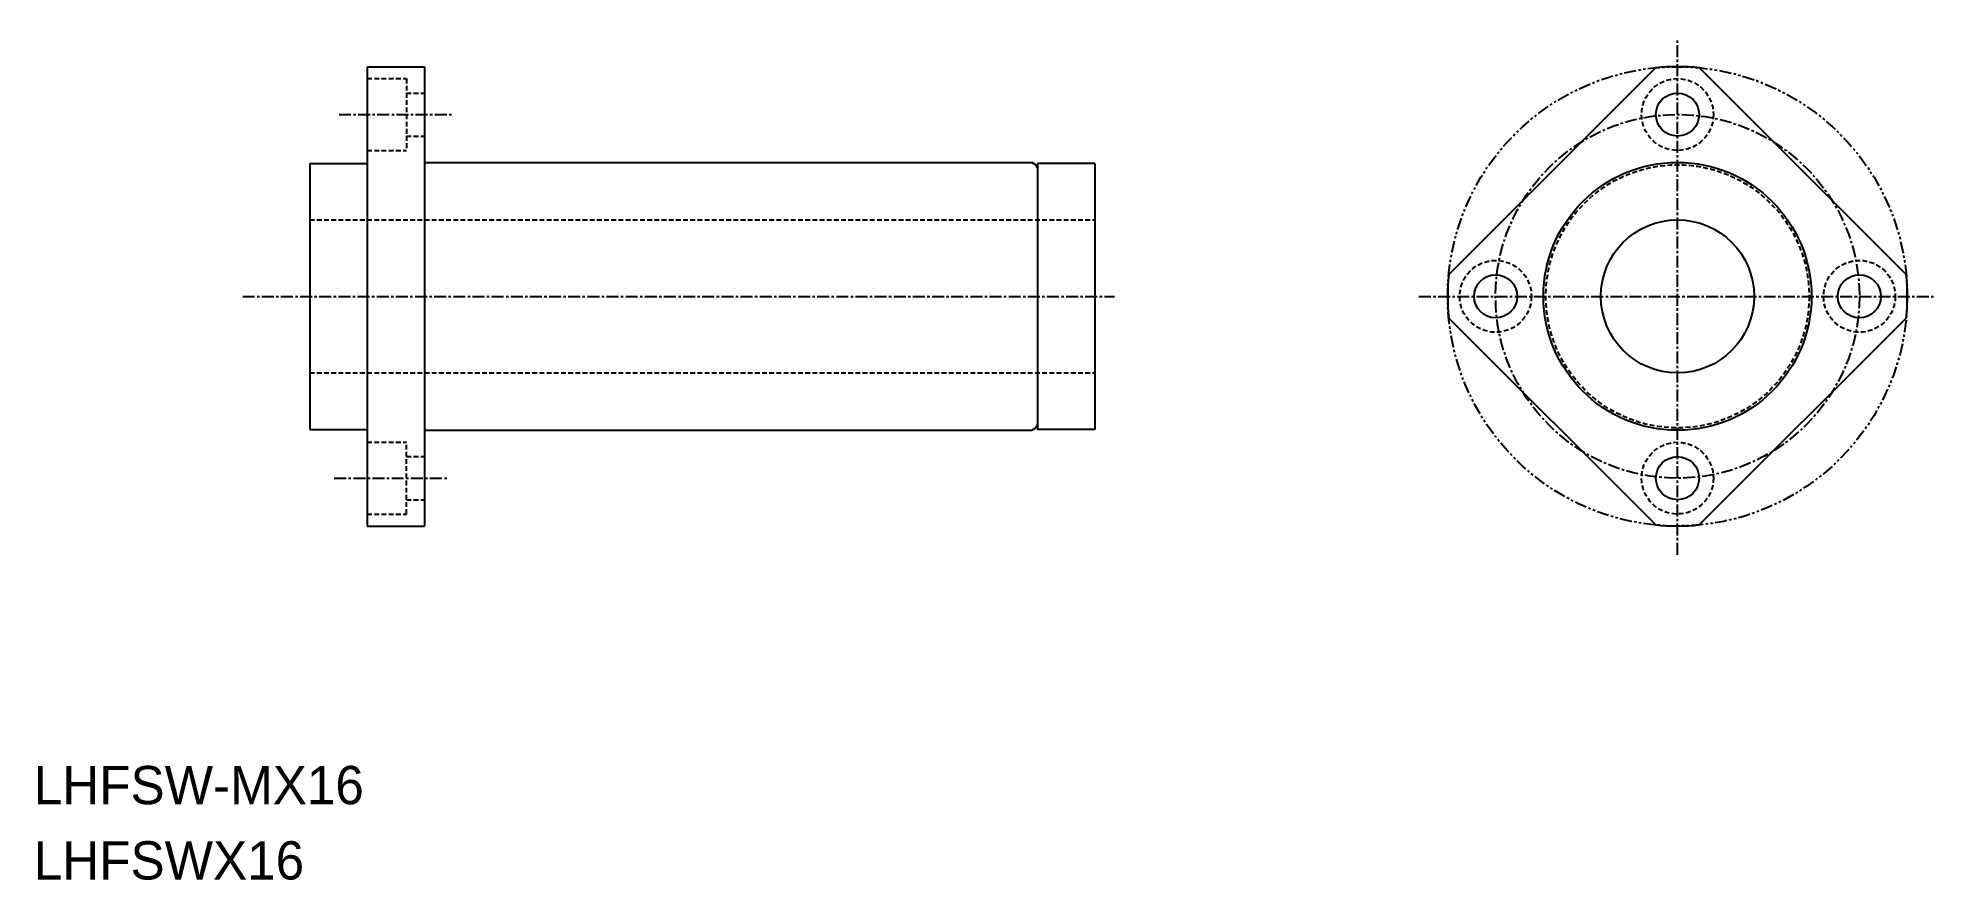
# Model space of a CAD drawing. Extents: x 188 to 386, y 130 to 218.
import ezdxf

# ---------------------------------------------------------------- set-up
doc = ezdxf.new("R2010")
doc.units = 0
for name, pattern in [('CENTER', [2, 1.25, -0.25, 0.25, -0.25]), ('DASHED', [0.75, 0.5, -0.25]), ('PHANTOM', [2.5, 1.25, -0.25, 0.25, -0.25, 0.25, -0.25])]:
    doc.linetypes.add(name, pattern=pattern)
doc.layers.get('0').update_dxf_attribs({"linetype": 'CONTINUOUS'})
doc.layers.add('CENTER', color=1, linetype='CENTER')

msp = doc.modelspace()

# ---------------------------------------------------------------- linework, layer by layer
at = {"color": 7, "linetype": 'CONTINUOUS'}
for p, q in [((222, 215.06), (222, 167.06)), ((222, 215.06), (228, 215.06)), ((228, 215.06), (228, 167.06)), ((356.58, 214.96), (334.96, 193.34)), ((382.74, 193.34), (361.12, 214.96)), ((216, 204.96), (222, 204.96)), ((216, 204.96), (216, 177.16)), ((228, 205.06), (291.41, 205.06)), ((292, 204.96), (292, 177.16)), ((298, 204.96), (292, 204.96)), ((298, 204.96), (298, 177.16)), ((356.58, 167.17), (334.96, 188.79)), ((382.74, 188.79), (361.12, 167.17)), ((216, 177.16), (222, 177.16)), ((228, 177.06), (291.41, 177.06)), ((298, 177.16), (292, 177.16)), ((222, 167.06), (228, 167.06))]:
    msp.add_line(p, q, dxfattribs=at)
at = {"color": 3, "linetype": 'DASHED'}
for p, q in [((222, 213.81), (226.1, 213.81)), ((226.1, 213.81), (226.1, 206.31)), ((226.1, 212.31), (228, 212.31)), ((222, 206.31), (226.1, 206.31)), ((226.1, 207.81), (228, 207.81)), ((216, 199.06), (298, 199.06)), ((216, 183.06), (298, 183.06)), ((222, 175.81), (226.1, 175.81)), ((226.1, 168.31), (226.1, 175.81)), ((226.1, 174.31), (228, 174.31)), ((226.1, 169.81), (228, 169.81)), ((222, 168.31), (226.1, 168.31))]:
    msp.add_line(p, q, dxfattribs=at)
at = {"color": 3, "linetype": 'PHANTOM'}
msp.add_circle((358.85, 191.06), 24, dxfattribs=at)
at = {"color": 3, "linetype": 'DASHED'}
for centre, radius in [((358.85, 210.06), 3.75), ((358.85, 191.06), 13.75), ((339.85, 191.06), 3.75), ((377.85, 191.06), 3.75), ((358.85, 172.06), 3.75)]:
    msp.add_circle(centre, radius, dxfattribs=at)
at = {"color": 7, "linetype": 'CONTINUOUS'}
for centre, radius in [((358.85, 210.06), 2.25), ((358.85, 191.06), 14), ((358.85, 191.06), 8), ((339.85, 191.06), 2.25), ((377.85, 191.06), 2.25), ((358.85, 172.06), 2.25)]:
    msp.add_circle(centre, radius, dxfattribs=at)
for centre, radius, start, end in [((358.85, 191.06), 24, 84.5712, 95.4288), ((290.85, 203.89), 1.3, 27.7958, 64.6683), ((358.85, 191.06), 24, 174.5712, 185.4288), ((358.85, 191.06), 24, 354.5712, 5.4288), ((290.85, 178.24), 1.3, 295.3317, 332.2042), ((358.85, 191.06), 24, 264.5712, 275.4288)]:
    msp.add_arc(centre, radius, start, end, dxfattribs=at)
at = {"layer": 'CENTER', "color": 1, "linetype": 'CENTER'}
for p, q in [((358.85, 164.06), (358.85, 218.06)), ((219.06, 210.06), (231.06, 210.06)), ((209, 191.06), (300.06, 191.06)), ((331.85, 191.06), (385.85, 191.06)), ((218.56, 172.06), (230.56, 172.06))]:
    msp.add_line(p, q, dxfattribs=at)
msp.add_circle((358.85, 191.06), 19, dxfattribs=at)

# ---------------------------------------------------------------- texts
at = {"color": 7, "linetype": 'CONTINUOUS'}
for s, p in [('LHFSW-MX16', (187.18, 137.99)), ('LHFSWX16', (187.18, 130.12))]:
    msp.add_text(s, height=4, dxfattribs=at).set_placement(p)

doc.saveas('drawing.dxf')
